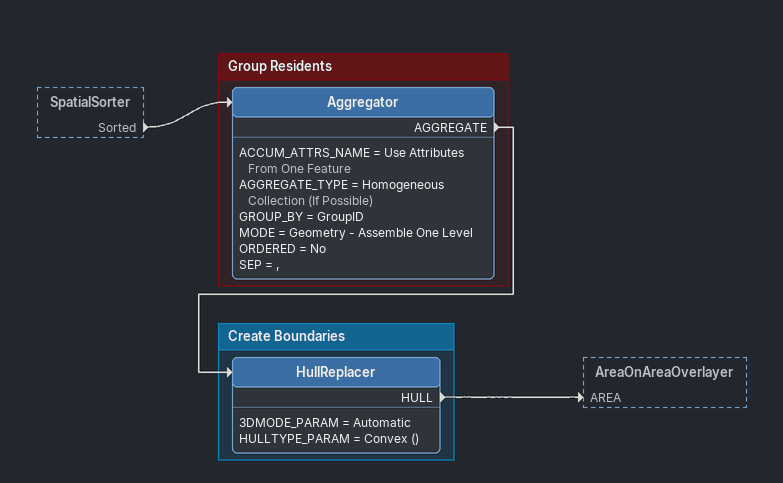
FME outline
SpatialSorter [outside]
    Sorted -> Aggregator

Bookmark: Group Residents
Aggregator
    ACCUM_ATTRS_NAME = Use Attributes From One Feature
    AGGREGATE_TYPE = Homogeneous Collection (If Possible)
    GROUP_BY = GroupID
    MODE = Geometry - Assemble One Level
    ORDERED = No
    SEP = ,
    AGGREGATE -> HullReplacer

Bookmark: Create Boundaries
HullReplacer
    3DMODE_PARAM = Automatic
    HULLTYPE_PARAM = Convex ()
    HULL -> AreaOnAreaOverlayer [AREA]
